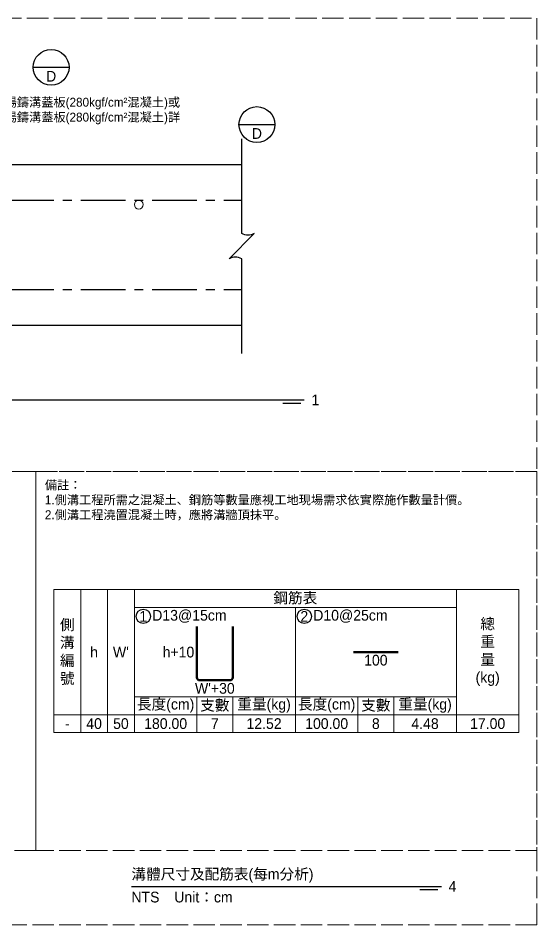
# Model space of a CAD drawing. Extents: x -8920 to 1950, y -2159 to 466.
# Drawn here: x -5290 to -5000, y -1164 to -657 of the extents above; entities that cross this region are included whole.
import ezdxf
from ezdxf import colors
from ezdxf.entities.mleader import LeaderData, LeaderLine
from ezdxf.math import Vec2, Vec3

# ---------------------------------------------------------------- set-up
doc = ezdxf.new("R2010")
doc.units = 0
doc.header["$MEASUREMENT"] = 0
doc.linetypes.add('ACAD_ISO02W100', pattern=[15, 12, -3])
doc.linetypes.add('CENTERX2', pattern=[4, 2.5, -0.5, 0.5, -0.5])
for name, color, linetype, lineweight in [('一、1.基本-圖框', 7, 'Continuous', 20), ('二、1.繪圖-既有設施', 8, 'Continuous', 20), ('二、2.繪圖-施作項目', 181, 'Continuous', 30), ('二、5.繪圖-鋼筋', 60, 'Continuous', 50)]:
    doc.layers.add(name, color=color, linetype=linetype, lineweight=lineweight)
doc.layers.add('一、4.基本-隱藏', color=9, linetype='ACAD_ISO02W100', lineweight=20, plot=False)
doc.layers.add('三、1.文字-說明文字', color=2, linetype='Continuous')
doc.layers.add('三、3.文字-註解文字', color=2, linetype='Continuous')
doc.styles.add('次圖名(詳圖)', font='MS PGothic.ttf', dxfattribs={"height": 6})
doc.styles.add('註解文字(詳圖)', font='MS PGothic.ttf', dxfattribs={"height": 5})

msp = doc.modelspace()

# ---------------------------------------------------------------- linework, layer by layer
at = {"layer": '一、1.基本-圖框'}
for points in [[(-5270, -1046.5), (-5255, -1046.5), (-5255, -976.5), (-5270, -976.5)], [(-5255, -1046.5), (-5240, -1046.5), (-5240, -976.5), (-5255, -976.5)], [(-5240, -1046.5), (-5225, -1046.5), (-5225, -976.5), (-5240, -976.5)], [(-5225, -986.5), (-5045, -986.5), (-5045, -976.5), (-5225, -976.5)], [(-5010, -1046.5), (-5045, -1046.5), (-5045, -976.5), (-5010, -976.5)], [(-5225, -986.5), (-5135, -986.5), (-5135, -1036.5), (-5225, -1036.5)], [(-5135, -986.5), (-5045, -986.5), (-5045, -1036.5), (-5135, -1036.5)], [(-5225, -1036.5), (-5190, -1036.5), (-5190, -1046.5), (-5225, -1046.5)], [(-5190, -1036.5), (-5170, -1036.5), (-5170, -1046.5), (-5190, -1046.5)], [(-5170, -1036.5), (-5135, -1036.5), (-5135, -1046.5), (-5170, -1046.5)], [(-5135, -1036.5), (-5100, -1036.5), (-5100, -1046.5), (-5135, -1046.5)], [(-5100, -1036.5), (-5080, -1036.5), (-5080, -1046.5), (-5100, -1046.5)], [(-5080, -1036.5), (-5045, -1036.5), (-5045, -1046.5), (-5080, -1046.5)], [(-5270, -1046.5), (-5255, -1046.5), (-5255, -1056.5), (-5270, -1056.5)], [(-5255, -1046.5), (-5240, -1046.5), (-5240, -1056.5), (-5255, -1056.5)], [(-5240, -1046.5), (-5225, -1046.5), (-5225, -1056.5), (-5240, -1056.5)], [(-5225, -1046.5), (-5190, -1046.5), (-5190, -1056.5), (-5225, -1056.5)], [(-5190, -1046.5), (-5170, -1046.5), (-5170, -1056.5), (-5190, -1056.5)], [(-5170, -1046.5), (-5135, -1046.5), (-5135, -1056.5), (-5170, -1056.5)], [(-5135, -1046.5), (-5100, -1046.5), (-5100, -1056.5), (-5135, -1056.5)], [(-5100, -1046.5), (-5080, -1046.5), (-5080, -1056.5), (-5100, -1056.5)], [(-5080, -1046.5), (-5045, -1046.5), (-5045, -1056.5), (-5080, -1056.5)], [(-5045, -1046.5), (-5010, -1046.5), (-5010, -1056.5), (-5045, -1056.5)]]:
    msp.add_lwpolyline(points, close=True, dxfattribs=at)
at = {"layer": '一、4.基本-隱藏'}
for points in [[(-5780, -657), (-5000, -657), (-5000, -910.5), (-5780, -910.5)], [(-5780, -657), (-5000, -657), (-5000, -1164), (-5780, -1164)], [(-5530, -910.5), (-5280, -910.5), (-5280, -1122.5), (-5530, -1122.5)], [(-5280, -910.5), (-5000, -910.5), (-5000, -1122.5), (-5280, -1122.5)]]:
    msp.add_lwpolyline(points, close=True, dxfattribs=at)
at = {"layer": '三、3.文字-註解文字'}
for points in [[(-5281.5, -684.5), (-5261.5, -684.5)], [(-5166.5, -716.5), (-5146.5, -716.5)], [(-5650, -870.5), (-5130, -870.5)], [(-5132, -872.5), (-5142, -872.5)], [(-5226.66, -1142.5), (-5053.34, -1142.5)], [(-5055.34, -1144.5), (-5065.34, -1144.5)]]:
    msp.add_lwpolyline(points, dxfattribs=at)
msp.add_lwpolyline([(-5165, -844.5), (-5165, -791.571, 0.2828427), (-5172.071, -791.571), (-5157.929, -777.429, -0.2828427), (-5165, -777.429), (-5165, -724.5)], format="xyb", dxfattribs=at)
for centre, radius in [((-5271.5, -684.5), 10), ((-5156.5, -716.5), 10), ((-5220, -991.5), 4), ((-5130, -991.5), 4)]:
    msp.add_circle(centre, radius, dxfattribs=at)
at = {"layer": '二、1.繪圖-既有設施'}
msp.add_circle((-5222.5, -761.25), 2.5, dxfattribs=at)
at = {"layer": '二、2.繪圖-施作項目'}
for points in [[(-5615, -738.75), (-5165, -738.75)], [(-5615, -828.75), (-5165, -828.75)]]:
    msp.add_lwpolyline(points, dxfattribs=at)
at = {"layer": '二、2.繪圖-施作項目', "linetype": 'CENTERX2', "ltscale": 10}
for points in [[(-5615, -758.75), (-5165, -758.75)], [(-5615, -808.75), (-5165, -808.75)]]:
    msp.add_lwpolyline(points, dxfattribs=at)
at = {"layer": '二、5.繪圖-鋼筋'}
msp.add_lwpolyline([(-5190, -997.25), (-5190, -1025.75, 0.4142136), (-5188.5, -1027.25), (-5171.5, -1027.25, 0.4142136), (-5170, -1025.75), (-5170, -997.25)], format="xyb", dxfattribs=at)
msp.add_lwpolyline([(-5102.5, -1011.5), (-5077.5, -1011.5)], dxfattribs=at)

# ---------------------------------------------------------------- texts
at = {"layer": '一、1.基本-圖框', "char_height": 6, "attachment_point": 5, "style": '註解文字(詳圖)'}
for s, width, insert in [('{\\fMS PGothic|b0|i0|c128|p34;鋼筋表}', 94.24964, (-5135, -981.5)), ('側溝編號', 12.98354, (-5262.5, -1011.5)), ('{\\fMS PGothic|b0|i0|c128|p34;總重量(kg)}', 6, (-5027.5, -1011.5)), ('{\\fMS PGothic|b0|i0|c128|p34;h}', 12.98354, (-5247.5, -1011.5)), ("{\\fMS PGothic|b0|i0|c128|p34;W}'", 22.32258, (-5232.5, -1011.5)), ('{\\fMS PGothic|b0|i0|c128|p34;長度(cm)}', 35.02324, (-5207.5, -1041.5)), ('{\\fMS PGothic|b0|i0|c128|p34;支數}', 19.27354, (-5180, -1041.5)), ('{\\fMS PGothic|b0|i0|c128|p34;重量(kg)}', 30.27214, (-5152.5, -1041.5)), ('{\\fMS PGothic|b0|i0|c128|p34;長度(cm)}', 35.02324, (-5117.5, -1041.5)), ('{\\fMS PGothic|b0|i0|c128|p34;支數}', 19.27354, (-5090, -1041.5)), ('{\\fMS PGothic|b0|i0|c128|p34;重量(kg)}', 30.27214, (-5062.5, -1041.5))]:
    msp.add_mtext_dynamic_manual_height_columns(s, width=width, gutter_width=30, heights=[0], dxfattribs=dict(at, insert=insert))
at = {"layer": '三、1.文字-說明文字', "style": '註解文字(詳圖)'}
for s, width, insert, char_height, attachment_point in [('{\\fMS PGothic|b0|i0|c128|p34;D}', 12.5857, (-5271.5, -689.5), 6, 5), ('{\\fMS PGothic|b0|i0|c128|p34;D}', 12.5857, (-5156.5, -721.5), 6, 5), ('{\\fMS PGothic|b0|i0|c128|p34;備註：\\P1.側溝工程所需之混凝土、鋼筋等數量應視工地現場需求依實際施作數量計價。\\P2.側溝工程澆置混凝土時，應將溝牆頂抹平。}', 249.57878, (-5275, -915.5), 5, 1)]:
    msp.add_mtext_dynamic_manual_height_columns(s, width=width, gutter_width=30, heights=[0], dxfattribs=dict(at, insert=insert, char_height=char_height, attachment_point=attachment_point))
at = {"layer": '三、3.文字-註解文字', "char_height": 6}
for s, width, gutter_width, insert, attachment_point, style in [('1', 3, 15, (-5126, -870.5), 4, '次圖名(詳圖)'), ('1', 8.38231, 30, (-5220, -991.5), 5, '註解文字(詳圖)'), ('D13@15cm', 6.06582, 30, (-5215, -991.5), 4, '註解文字(詳圖)'), ('2', 8.38231, 30, (-5130, -991.5), 5, '註解文字(詳圖)'), ('{\\fMS PGothic|b0|i0|c128|p34;D1}0{\\fMS PGothic|b0|i0|c128|p34;@}25{\\fMS PGothic|b0|i0|c128|p34;cm}', 6.06582, 30, (-5125, -991.5), 4, '註解文字(詳圖)'), ('40', 9.06048, 30, (-5247.5, -1051.5), 5, '註解文字(詳圖)'), ('50', 9.06048, 30, (-5232.5, -1051.5), 5, '註解文字(詳圖)'), ('180.00', 9.06048, 30, (-5207.5, -1051.5), 5, '註解文字(詳圖)'), ('7', 9.06048, 30, (-5180, -1051.5), 5, '註解文字(詳圖)'), ('12.52', 9.06048, 30, (-5152.5, -1051.5), 5, '註解文字(詳圖)'), ('{\\fMS PGothic|b0|i0|c128|p34;100}.00', 9.06048, 30, (-5117.5, -1051.5), 5, '註解文字(詳圖)'), ('8', 9.06048, 30, (-5090, -1051.5), 5, '註解文字(詳圖)'), ('4.48', 9.06048, 30, (-5062.5, -1051.5), 5, '註解文字(詳圖)'), ('17.00', 9.06048, 30, (-5027.5, -1051.5), 5, '註解文字(詳圖)'), ('-', 9.06048, 30, (-5262.5, -1051.5), 5, '註解文字(詳圖)'), ('{\\fMS PGothic|b0|i0|c128|p34;溝體尺寸}及{\\fMS PGothic|b0|i0|c128|p34;配筋表(每m分析)}', 144.80097, 15, (-5226.66, -1136.5), 4, '次圖名(詳圖)'), ('4', 3, 15, (-5049.34, -1142.5), 4, '次圖名(詳圖)'), ('NTS{\\fMS PGothic|b0|i0|c128|p34;^IUnit：cm}', 136.03259, 15, (-5226.66, -1148.5), 4, '次圖名(詳圖)')]:
    msp.add_mtext_dynamic_manual_height_columns(s, width=width, gutter_width=gutter_width, heights=[0], dxfattribs=dict(at, insert=insert, attachment_point=attachment_point, style=style))
at = {"layer": '二、5.繪圖-鋼筋', "char_height": 6, "style": '註解文字(詳圖)'}
for s, width, insert, attachment_point in [('h+10', 8.87231, (-5191.5, -1011.5), 6), ('100', 3.56631, (-5090, -1013), 2), ("{\\fMS PGothic|b0|i0|c128|p34;W}'+3{\\fMS PGothic|b0|i0|c128|p34;0}", 3.56631, (-5180, -1028.75), 2)]:
    msp.add_mtext_dynamic_manual_height_columns(s, width=width, gutter_width=30, heights=[0], dxfattribs=dict(at, insert=insert, attachment_point=attachment_point))

# ---------------------------------------------------------------- leaders
at = {"layer": '三、3.文字-註解文字'}
ml = msp.add_multileader_mtext('Standard', dxfattribs=at)
ml.set_content('{\\fMS PGothic|b0|i0|c128|p34;S1}場鑄溝蓋板(280kgf/cm²混凝土)或\\PS2場鑄溝蓋板(280kgf/cm²混凝土)詳', color=256, style='註解文字(詳圖)')
ml.set_leader_properties(color=144, linetype='ByLayer', lineweight=-1)
ml.build(insert=Vec2(0, 0))
ml.multileader.update_dxf_attribs({"dogleg_length": 5, "arrow_head_size": 6})
ctx = ml.context
ctx.base_point, ctx.char_height, ctx.arrow_head_size, ctx.landing_gap_size, ctx.plane_origin = Vec3(-5308.5, -704.5), 5, 6, 3, Vec3(-5333.5, -784.5)
notes = []
notes.append((ctx, [(0, (1, 1, 0), (-5313.5, -704.5), (1, 0), 5, [(0, [(-5333.5, -784.5)], 0, [])])]))
ctx.mtext.insert, ctx.mtext.flow_direction = Vec3(-5305.5, -701.517), 5
for ctx, leaders in notes:
    for number, flags, end, landing, length, lines in leaders:
        leader = LeaderData()
        leader.index, (leader.has_last_leader_line, leader.has_dogleg_vector, leader.attachment_direction) = number, flags
        leader.last_leader_point, leader.dogleg_vector, leader.dogleg_length = Vec3(end), Vec3(landing), length
        for number, points, colour, breaks in lines:
            line = LeaderLine()
            line.index, line.vertices, line.color, line.breaks = number, Vec3.list(points), colors.encode_raw_color(colour), breaks
            leader.lines.append(line)
        ctx.leaders.append(leader)

doc.saveas('drawing.dxf')
